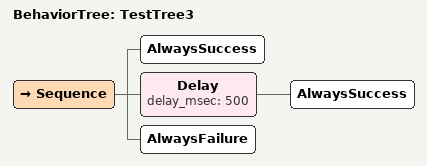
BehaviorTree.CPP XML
<?xml version="1.0"?>
<root BTCPP_format="4" main_tree_to_execute="TestTree3">
    <BehaviorTree ID="TestTree3">
        <Sequence>
            <AlwaysSuccess />
            <Delay delay_msec="500">
                <AlwaysSuccess />
            </Delay>
            <AlwaysFailure />
        </Sequence>
    </BehaviorTree>
</root>
